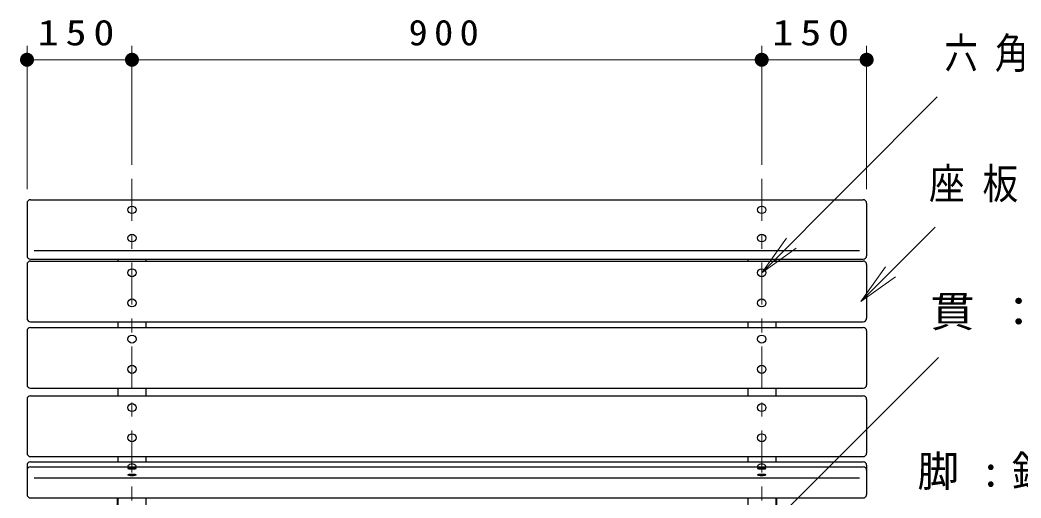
# Model space of a CAD drawing. Units: millimetres on the paper, scale 1:20. Extents: x -365 to 12, y -38 to 257.
# Drawn here: x -286.9 to -215.3, y 121.5 to 155.7 of the extents above; entities that cross this region are included whole.
import ezdxf

# ---------------------------------------------------------------- set-up
doc = ezdxf.new("R2010")
doc.units = ezdxf.units.MM
doc.linetypes.add('USER2', pattern=[6, 3, -1, 1, -1])
doc.layers.add('1_20', color=3, linetype='Continuous', lineweight=25)
doc.styles.add('ＭＳ ゴシック', font='')
doc.styles.get('ＭＳ ゴシック').set_extended_font_data('MS Gothic')

# ---------------------------------------------------------------- blocks, each defined once
blk = doc.blocks.new('open_arrow')
at = {"color": 0, "linetype": 'Continuous', "lineweight": -2}
blk.add_lwpolyline([(7.5, 1.25), (0, 0), (7.5, -1.25)], dxfattribs=at)
blk = doc.blocks.new('filled_dot')
at = {"color": 0, "linetype": 'Continuous', "lineweight": -2, "const_width": 1.25}
blk.add_lwpolyline([(-0.625, 0, 1), (0.625, 0, 1)], format="xyb", close=True, dxfattribs=at)

msp = doc.modelspace()

# ---------------------------------------------------------------- linework, layer by layer
at = {"layer": '1_20', "color": 7, "lineweight": 13}
for p, q in [((-286.367, 143.615), (-286.367, 153.865)), ((-278.867, 145.365), (-278.867, 153.865)), ((-233.867, 145.365), (-233.867, 153.865)), ((-226.367, 143.615), (-226.367, 153.865)), ((-286.367, 152.865), (-278.867, 152.865)), ((-278.867, 152.865), (-233.867, 152.865)), ((-233.867, 152.865), (-226.367, 152.865)), ((-233.867, 137.645), (-221.318, 150.212)), ((-226.781, 135.588), (-221.477, 140.891)), ((-239.569, 113.251), (-221.24, 131.579))]:
    msp.add_line(p, q, dxfattribs=at)
at = {"layer": '1_20', "color": 7, "linetype": 'USER2', "lineweight": 13}
for p, q in [((-278.867, 144.365), (-278.867, 88.523)), ((-233.867, 144.365), (-233.867, 102.434))]:
    msp.add_line(p, q, dxfattribs=at)
at = {"layer": '1_20'}
for p, q in [((-286.367, 142.615), (-286.367, 138.861)), ((-286.117, 142.865), (-226.617, 142.865)), ((-226.367, 142.615), (-226.367, 138.861)), ((-285.867, 139.226), (-226.867, 139.226)), ((-286.367, 138.232), (-286.367, 134.389)), ((-286.117, 138.611), (-226.617, 138.611)), ((-286.117, 138.482), (-226.617, 138.482)), ((-279.867, 138.611), (-279.867, 138.482)), ((-277.867, 138.611), (-277.867, 138.482)), ((-234.867, 138.611), (-234.867, 138.482)), ((-232.867, 138.611), (-232.867, 138.482)), ((-226.367, 138.232), (-226.367, 134.389)), ((-286.117, 134.139), (-226.617, 134.139)), ((-279.867, 134.139), (-279.867, 133.736)), ((-277.867, 134.139), (-277.867, 133.736)), ((-234.867, 134.139), (-234.867, 133.736)), ((-232.867, 134.139), (-232.867, 133.736)), ((-286.367, 133.486), (-286.367, 129.643)), ((-286.117, 133.736), (-226.617, 133.736)), ((-226.367, 133.486), (-226.367, 129.643)), ((-286.117, 129.393), (-226.617, 129.393)), ((-286.117, 128.847), (-226.617, 128.847)), ((-279.867, 129.393), (-279.867, 128.847)), ((-277.867, 129.393), (-277.867, 128.847)), ((-234.867, 129.393), (-234.867, 128.847)), ((-232.867, 129.393), (-232.867, 128.847)), ((-286.367, 128.597), (-286.367, 124.753)), ((-226.367, 128.597), (-226.367, 124.753)), ((-286.117, 124.503), (-226.617, 124.503)), ((-279.867, 124.503), (-279.867, 124.134)), ((-277.867, 124.503), (-277.867, 124.134)), ((-234.867, 124.503), (-234.867, 124.134)), ((-232.867, 124.503), (-232.867, 124.134)), ((-286.367, 123.884), (-286.367, 121.798)), ((-286.117, 124.134), (-226.617, 124.134)), ((-286.117, 123.777), (-226.617, 123.777)), ((-226.367, 123.884), (-226.367, 121.798)), ((-285.867, 122.987), (-226.867, 122.987)), ((-286.117, 121.548), (-226.617, 121.548)), ((-279.917, 121.548), (-279.917, 120.273)), ((-279.867, 121.548), (-279.867, 106.707)), ((-277.867, 121.548), (-277.867, 106.707)), ((-234.867, 121.548), (-234.867, 106.707)), ((-232.867, 121.548), (-232.867, 106.707)), ((-232.817, 121.548), (-232.817, 120.273))]:
    msp.add_line(p, q, dxfattribs=at)
for centre, start, end in [((-286.117, 142.615), 89.99998, 179.99996), ((-226.617, 142.615), 0, 89.99998), ((-286.117, 138.861), 179.99998, 270.00002), ((-226.617, 138.861), 270.00002, 0), ((-286.117, 138.232), 89.99998, 179.99996), ((-226.617, 138.232), 0, 89.99998), ((-286.117, 134.389), 179.99998, 270.00002), ((-226.617, 134.389), 270.00002, 0), ((-286.117, 133.486), 89.99998, 179.99996), ((-226.617, 133.486), 0, 89.99998), ((-286.117, 129.643), 179.99998, 270.00002), ((-226.617, 129.643), 270.00002, 0), ((-286.117, 128.597), 89.99998, 179.99996), ((-226.617, 128.597), 0, 89.99998), ((-286.117, 124.753), 179.99998, 270.00002), ((-226.617, 124.753), 270.00002, 0), ((-286.117, 123.884), 89.99998, 179.99996), ((-286.117, 123.527), 89.99998, 179.99996), ((-226.617, 123.884), 0, 89.99998), ((-226.617, 123.527), 0, 89.99998), ((-286.117, 121.798), 179.99998, 270.00002), ((-226.617, 121.798), 270.00002, 0)]:
    msp.add_arc(centre, 0.25, start, end, dxfattribs=at)
for centre, ratio in [((-278.867, 142.139), 0.896196), ((-233.867, 142.139), 0.896196), ((-278.867, 140.122), 0.896196), ((-233.867, 140.122), 0.896196), ((-278.867, 137.645), 0.958702), ((-233.867, 137.645), 0.958702), ((-278.867, 135.488), 0.958702), ((-233.867, 135.488), 0.958702), ((-278.867, 132.899), 0.958702), ((-233.867, 132.899), 0.958702), ((-278.867, 130.742), 0.958716), ((-233.867, 130.742), 0.958716), ((-278.867, 128.009), 0.958702), ((-233.867, 128.009), 0.958702), ((-278.867, 125.852), 0.958702), ((-233.867, 125.852), 0.958702), ((-278.867, 123.663), 0.207914), ((-278.867, 123.195), 0.207914), ((-233.867, 123.663), 0.207914), ((-233.867, 123.195), 0.207914)]:
    msp.add_ellipse(centre, major_axis=(0.3, 0), ratio=ratio, dxfattribs=at)
for centre, start_param in [((-278.867, 123.808), 6.080411), ((-233.867, 123.808), 6.08081)]:
    msp.add_ellipse(centre, major_axis=(0.3, 0), ratio=0.510683, start_param=start_param, end_param=9.627443, dxfattribs=at)

# ---------------------------------------------------------------- block references
at = {"layer": '1_20', "color": 7, "lineweight": 13, "xscale": 0.4, "yscale": 0.4}
for p in [(-286.367, 152.865), (-278.867, 152.865), (-233.867, 152.865)]:
    msp.add_blockref('filled_dot', p, dxfattribs=at)
for name, p, rotation in [('filled_dot', (-278.867, 152.865), 180), ('filled_dot', (-233.867, 152.865), 180), ('filled_dot', (-226.367, 152.865), 180), ('open_arrow', (-233.867, 137.645), 45), ('open_arrow', (-226.781, 135.588), 45)]:
    msp.add_blockref(name, p, dxfattribs=dict(at, rotation=rotation))

# ---------------------------------------------------------------- texts
at = {"layer": '1_20', "color": 7, "style": 'ＭＳ ゴシック'}
for s, insert, char_height, attachment_point in [('\\T1.33;\\W1.2;150', (-282.617, 153.865), 1.833, 8), ('\\T1.33;\\W1.1;900', (-256.367, 153.865), 1.833, 8), ('\\T1.33;\\W1.2;150', (-230.117, 153.865), 1.833, 8), ('\\T1.5;\\W0.8;六角穴付化粧小ネジ\u3000M6\\~SUS', (-220.808, 153.212), 2.199, 4), ('\\T1.5;\\W0.85;座板：ヒノキ\u300085X30', (-221.91, 143.891), 2.199, 4), ('\\T1.5;\\W1.05;貫：φ19.1X1.6', (-221.806, 134.579), 2.199, 4), ('\\T1.5;脚:鋳鉄\u3000FC\\~200', (-222.741, 123.338), 2.199, 4)]:
    msp.add_mtext(s, dxfattribs=dict(at, insert=insert, char_height=char_height, attachment_point=attachment_point))

doc.saveas('drawing.dxf')
